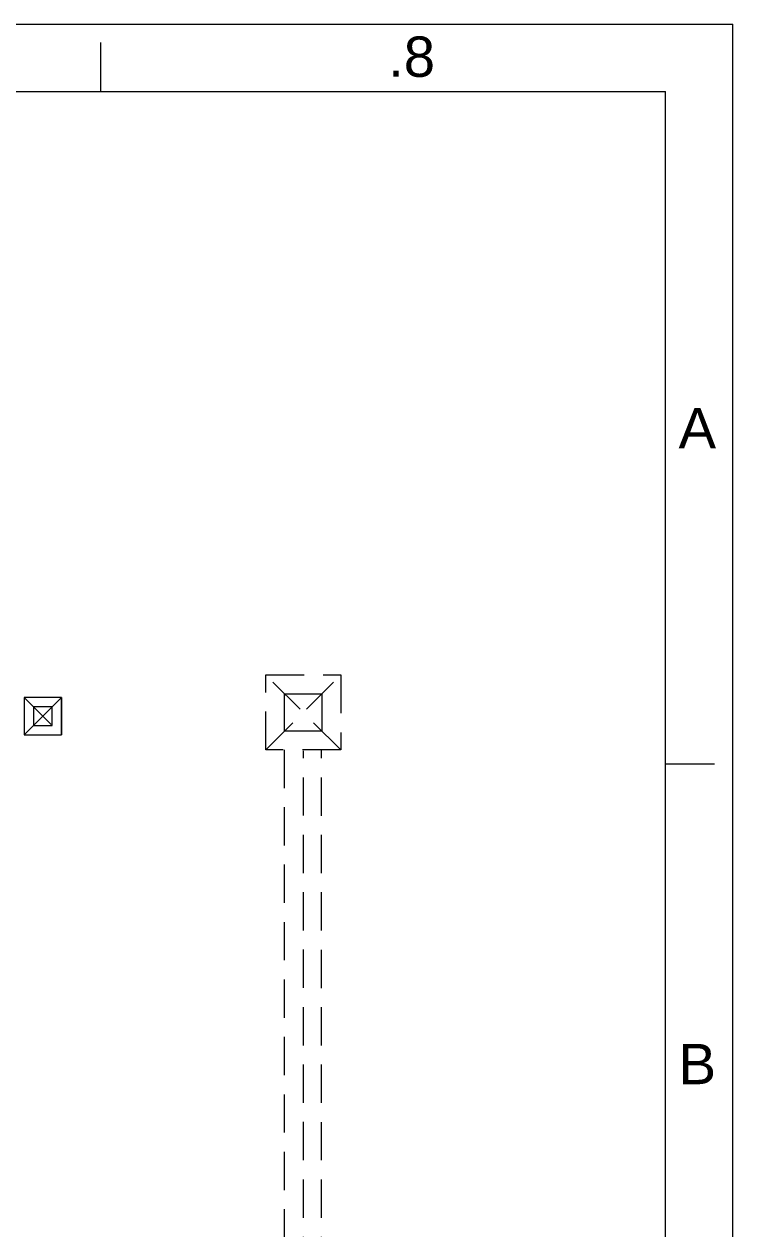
# Model space of a CAD drawing. Header units: inches. Extents: x 3989 to 4711, y 2881 to 3348.
# Drawn here: x 4618.6 to 4711.1, y 3190.7 to 3348.1 of the extents above; entities that cross this region are included whole.
import ezdxf
from ezdxf.enums import TextEntityAlignment as Align

# ---------------------------------------------------------------- set-up
doc = ezdxf.new("R2010")
doc.units = ezdxf.units.IN
doc.header["$MEASUREMENT"] = 0
doc.linetypes.add('DASHED', pattern=[0.75, 0.5, -0.25])
doc.layers.add('COTAS', color=4, linetype='Continuous')
doc.layers.add('ROTULO', color=7, linetype='Continuous')
doc.styles.add('SANSSERIF', font='sas_____.pfb')

msp = doc.modelspace()

# ---------------------------------------------------------------- linework, layer by layer
at = {"color": 18, "lineweight": 0, "true_color": 0x000000}
for p, q in [((3989.35502, 3348.05493), (4711.07001, 3348.05493)), ((4711.07001, 2880.95958), (4711.07001, 3348.05493)), ((4628.53813, 3345.66648), (4628.53813, 3339.27494)), ((4013.93899, 3339.27494), (4702.29002, 3339.27494)), ((4702.29002, 2889.73957), (4702.29002, 3339.27494)), ((4702.29002, 3251.47506), (4708.68156, 3251.47506))]:
    msp.add_line(p, q, dxfattribs=at)
at = {"linetype": 'DASHED', "lineweight": 0, "ltscale": 10}
for p, q in [((4652.49798, 3253.30244), (4652.49798, 3019.76266)), ((4655.02748, 3019.69548), (4655.02748, 3253.16134)), ((4657.4063, 3019.6874), (4657.4063, 3253.22016))]:
    msp.add_line(p, q, dxfattribs=at)
at = {"layer": 'COTAS', "color": 0, "linetype": 'DASHED', "lineweight": 0, "ltscale": 10}
for p, q in [((4650.11043, 3253.28604), (4650.11043, 3263.06522)), ((4650.11043, 3263.06522), (4659.88961, 3263.06522)), ((4650.11043, 3253.28604), (4659.88961, 3263.06522)), ((4659.88961, 3253.28604), (4650.11043, 3263.06522)), ((4659.88961, 3263.06522), (4659.88961, 3253.28604)), ((4623.45239, 3260.11705), (4618.58112, 3260.11705)), ((4618.58112, 3260.11705), (4618.58112, 3255.24577)), ((4618.58112, 3255.24577), (4623.45239, 3260.11705)), ((4618.58112, 3260.11705), (4623.45239, 3255.24577)), ((4618.58112, 3260.11705), (4618.58112, 3255.24577)), ((4623.45239, 3260.11705), (4618.58112, 3260.11705)), ((4618.58112, 3260.11705), (4623.45239, 3255.24577)), ((4623.45239, 3260.11705), (4618.58112, 3255.24577)), ((4623.45239, 3255.24577), (4623.45239, 3260.11705)), ((4623.45239, 3255.24577), (4623.45239, 3260.11705)), ((4623.45239, 3260.11705), (4623.45239, 3255.24577)), ((4652.55523, 3255.73084), (4652.55523, 3260.62042)), ((4652.55523, 3260.62042), (4657.44481, 3260.62042)), ((4657.44481, 3260.62042), (4657.44481, 3255.73084)), ((4622.23457, 3258.89923), (4619.79894, 3258.89923)), ((4619.79894, 3258.89923), (4619.79894, 3256.46359)), ((4619.79894, 3258.89923), (4619.79894, 3256.46359)), ((4622.23457, 3258.89923), (4619.79894, 3258.89923)), ((4622.23457, 3256.46359), (4622.23457, 3258.89923)), ((4622.23457, 3256.46359), (4622.23457, 3258.89923)), ((4618.58112, 3255.24577), (4623.45239, 3255.24577)), ((4618.58112, 3255.24577), (4623.45239, 3255.24577)), ((4619.79894, 3256.46359), (4622.23457, 3256.46359)), ((4657.44481, 3255.73084), (4652.55523, 3255.73084)), ((4659.88961, 3253.28604), (4650.11043, 3253.28604))]:
    msp.add_line(p, q, dxfattribs=at)

# ---------------------------------------------------------------- texts
at = {"layer": 'ROTULO', "color": 18, "lineweight": 0, "true_color": 0x000000, "style": 'SANSSERIF'}
for s, height, p in [('.8', 5.267993, (4669.13848, 3341.16944)), ('A', 5.26799, (4706.43071, 3292.64801)), ('B', 5.26799, (4706.43071, 3209.62525))]:
    msp.add_text(s, height=height, dxfattribs=at).set_placement(p, align=Align.CENTER)

doc.saveas('drawing.dxf')
